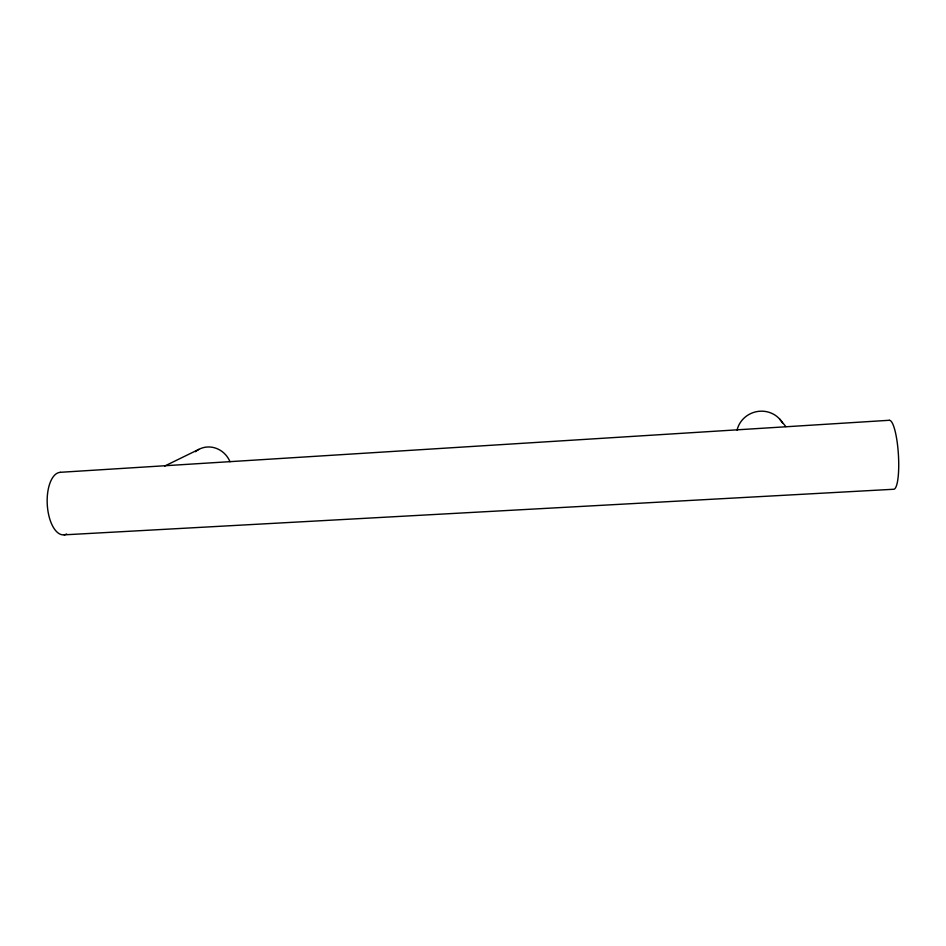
<?xml version="1.0" encoding="UTF-8"?>
<svg xmlns="http://www.w3.org/2000/svg" width="946" height="946" viewBox="0 0 946 946"><rect width="100%" height="100%" fill="white"/><g stroke="black" fill="none" stroke-linecap="round" stroke-linejoin="round"><path stroke-width="1.42" d="M164.663 466.059L198.885 449.35M60.355 472.302L889.287 420.284M64.186 534.845L893.402 489.271A34.517 6.859 86.4 0 0 898.416 454.766A34.517 6.859 86.4 0 0 889.287 420.331M779.563 418.96L785.901 426.634M737.064 430.099A24.655 23.65 -16.3 0 1 757.604 411.475A24.655 23.65 -16.3 0 1 782.531 422.98M66.669 533.982A31.289 14.675 86.9 0 1 47.501 507.529A31.289 14.675 86.9 0 1 60.367 472.35M195.467 451.727A22.645 21.179 53 0 1 229.984 461.731"/></g></svg>
